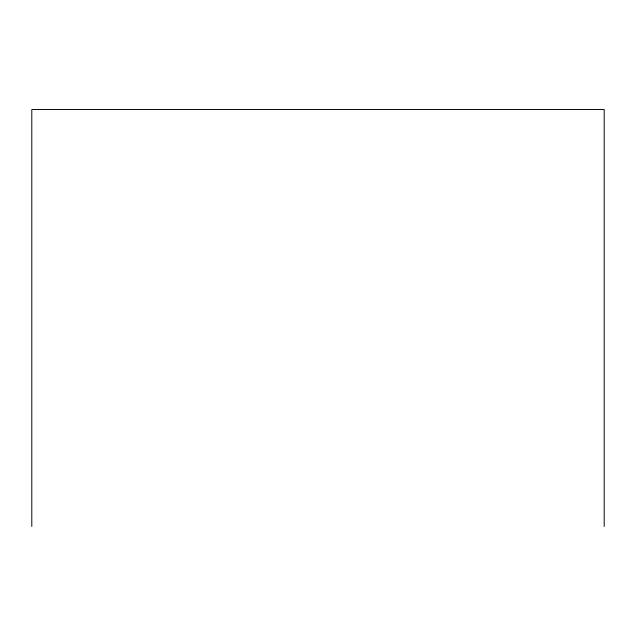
<?xml version="1.0" encoding="UTF-8"?>
<svg xmlns="http://www.w3.org/2000/svg" width="636" height="636" viewBox="0 0 636 636"><rect width="100%" height="100%" fill="white"/><g stroke="black" fill="none" stroke-linecap="round" stroke-linejoin="round"><path stroke-width="0.95" d="M604.2 526.473L604.2 109.527L31.8 109.527L31.8 526.473"/></g></svg>
